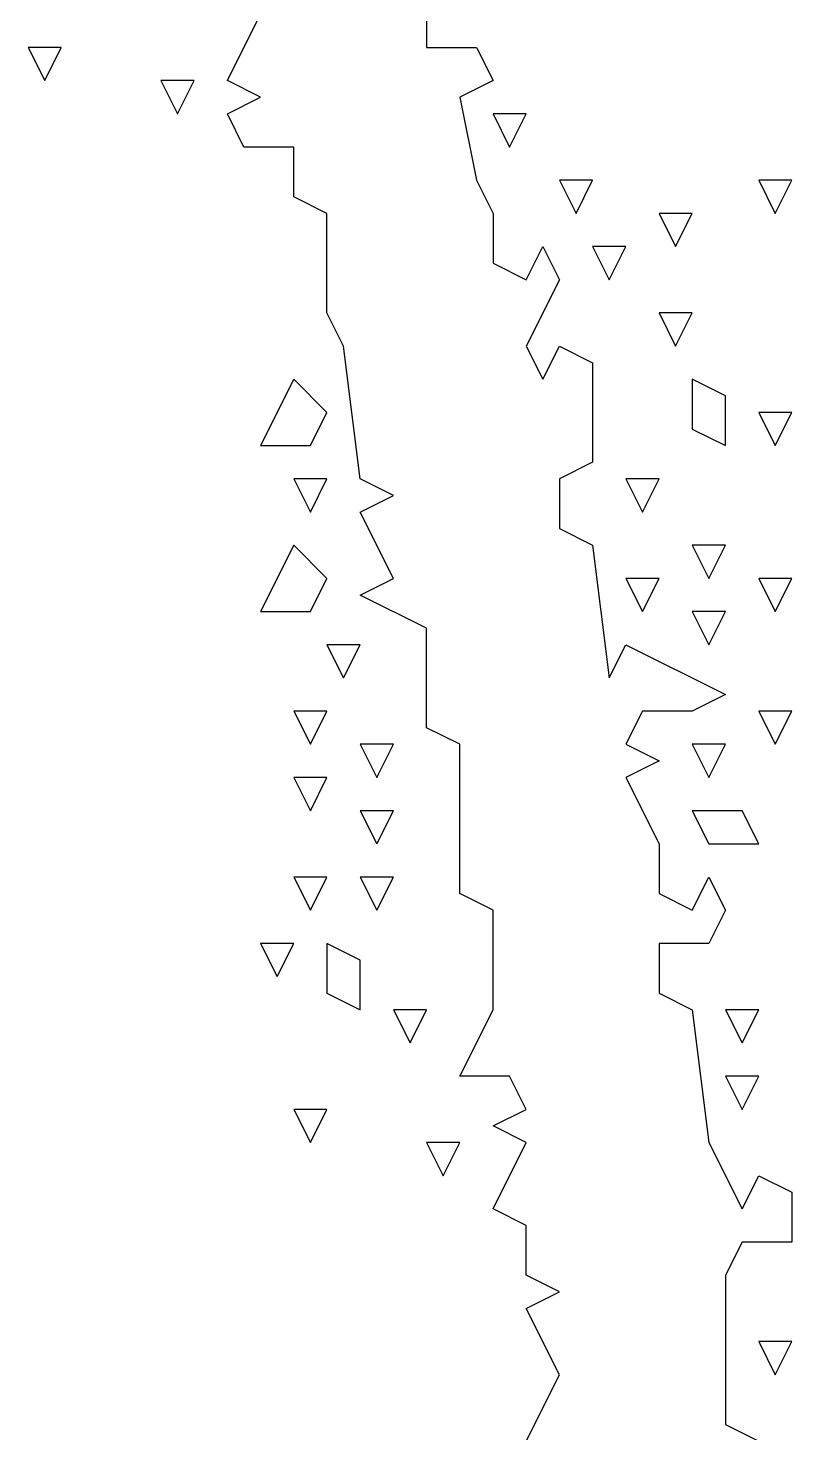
# Model space of a CAD drawing. Extents: x 2 to 124, y 0 to 170.
# Drawn here: x 82.99 to 86.69, y 130.44 to 137.25 of the extents above; entities that cross this region are included whole.
import ezdxf

# ---------------------------------------------------------------- set-up
doc = ezdxf.new("R2010")
doc.units = 0
doc.layers.add('Layer0', color=7, linetype='Continuous')

msp = doc.modelspace()

# ---------------------------------------------------------------- linework, layer by layer
at = {"layer": 'Layer0', "color": 5, "linetype": 'CONTINUOUS'}
for p, q in [((84.91951, 137.642, 0.1), (84.91951, 137.1591, 0.1)), ((83.9536, 136.9981, 0.1), (84.11458, 137.3201, 0.1)), ((82.98769, 137.1591, 0.1), (83.06818, 136.9981, 0.1)), ((83.14867, 137.1591, 0.1), (82.98769, 137.1591, 0.1)), ((83.06818, 136.9981, 0.1), (83.14867, 137.1591, 0.1)), ((84.91951, 137.1591, 0.1), (85.16098, 137.1591, 0.1)), ((85.16098, 137.1591, 0.1), (85.24148, 136.9981, 0.1)), ((83.63163, 136.9981, 0.1), (83.71212, 136.8371, 0.1)), ((83.79261, 136.9981, 0.1), (83.63163, 136.9981, 0.1)), ((83.71212, 136.8371, 0.1), (83.79261, 136.9981, 0.1)), ((84.11458, 136.9176, 0.1), (83.9536, 136.9981, 0.1)), ((85.24148, 136.9981, 0.1), (85.08049, 136.9176, 0.1)), ((83.9536, 136.8371, 0.1), (84.11458, 136.9176, 0.1)), ((85.08049, 136.9176, 0.1), (85.16098, 136.5152, 0.1)), ((84.03409, 136.6761, 0.1), (83.9536, 136.8371, 0.1)), ((85.24148, 136.8371, 0.1), (85.32197, 136.6761, 0.1)), ((85.40246, 136.8371, 0.1), (85.24148, 136.8371, 0.1)), ((85.32197, 136.6761, 0.1), (85.40246, 136.8371, 0.1)), ((84.27557, 136.6761, 0.1), (84.03409, 136.6761, 0.1)), ((84.27557, 136.4347, 0.1), (84.27557, 136.6761, 0.1)), ((85.16098, 136.5152, 0.1), (85.24148, 136.3542, 0.1)), ((85.56345, 136.5152, 0.1), (85.64394, 136.3542, 0.1)), ((85.72443, 136.5152, 0.1), (85.56345, 136.5152, 0.1)), ((85.64394, 136.3542, 0.1), (85.72443, 136.5152, 0.1)), ((86.52936, 136.5152, 0.1), (86.60985, 136.3542, 0.1)), ((86.69034, 136.5152, 0.1), (86.52936, 136.5152, 0.1)), ((86.60985, 136.3542, 0.1), (86.69034, 136.5152, 0.1)), ((84.43655, 136.3542, 0.1), (84.27557, 136.4347, 0.1)), ((84.43655, 135.8712, 0.1), (84.43655, 136.3542, 0.1)), ((85.24148, 136.3542, 0.1), (85.24148, 136.1127, 0.1)), ((86.0464, 136.3542, 0.1), (86.12689, 136.1932, 0.1)), ((86.20739, 136.3542, 0.1), (86.0464, 136.3542, 0.1)), ((86.12689, 136.1932, 0.1), (86.20739, 136.3542, 0.1)), ((85.40246, 136.0322, 0.1), (85.48295, 136.1932, 0.1)), ((85.48295, 136.1932, 0.1), (85.56345, 136.0322, 0.1)), ((85.72443, 136.1932, 0.1), (85.80492, 136.0322, 0.1)), ((85.88542, 136.1932, 0.1), (85.72443, 136.1932, 0.1)), ((85.80492, 136.0322, 0.1), (85.88542, 136.1932, 0.1)), ((85.24148, 136.1127, 0.1), (85.40246, 136.0322, 0.1)), ((85.56345, 136.0322, 0.1), (85.40246, 135.7102, 0.1)), ((84.51705, 135.7102, 0.1), (84.43655, 135.8712, 0.1)), ((86.0464, 135.8712, 0.1), (86.12689, 135.7102, 0.1)), ((86.20739, 135.8712, 0.1), (86.0464, 135.8712, 0.1)), ((86.12689, 135.7102, 0.1), (86.20739, 135.8712, 0.1)), ((84.59754, 135.0663, 0.1), (84.51705, 135.7102, 0.1)), ((85.40246, 135.7102, 0.1), (85.48295, 135.5492, 0.1)), ((85.48295, 135.5492, 0.1), (85.56345, 135.7102, 0.1)), ((85.56345, 135.7102, 0.1), (85.72443, 135.6297, 0.1)), ((85.72443, 135.6297, 0.1), (85.72443, 135.1468, 0.1)), ((84.27557, 135.5492, 0.1), (84.11458, 135.2273, 0.1)), ((84.43655, 135.3883, 0.1), (84.27557, 135.5492, 0.1)), ((86.20739, 135.5492, 0.1), (86.20739, 135.3078, 0.1)), ((86.36837, 135.4688, 0.1), (86.20739, 135.5492, 0.1)), ((86.36837, 135.2273, 0.1), (86.36837, 135.4688, 0.1)), ((84.35606, 135.2273, 0.1), (84.43655, 135.3883, 0.1)), ((86.52936, 135.3883, 0.1), (86.60985, 135.2273, 0.1)), ((86.69034, 135.3883, 0.1), (86.52936, 135.3883, 0.1)), ((86.60985, 135.2273, 0.1), (86.69034, 135.3883, 0.1)), ((86.20739, 135.3078, 0.1), (86.36837, 135.2273, 0.1)), ((84.11458, 135.2273, 0.1), (84.35606, 135.2273, 0.1)), ((85.72443, 135.1468, 0.1), (85.56345, 135.0663, 0.1)), ((84.27557, 135.0663, 0.1), (84.35606, 134.9053, 0.1)), ((84.43655, 135.0663, 0.1), (84.27557, 135.0663, 0.1)), ((84.35606, 134.9053, 0.1), (84.43655, 135.0663, 0.1)), ((84.75852, 134.9858, 0.1), (84.59754, 135.0663, 0.1)), ((85.56345, 135.0663, 0.1), (85.56345, 134.8248, 0.1)), ((85.88542, 135.0663, 0.1), (85.96591, 134.9053, 0.1)), ((86.0464, 135.0663, 0.1), (85.88542, 135.0663, 0.1)), ((85.96591, 134.9053, 0.1), (86.0464, 135.0663, 0.1)), ((84.59754, 134.9053, 0.1), (84.75852, 134.9858, 0.1)), ((84.75852, 134.5833, 0.1), (84.59754, 134.9053, 0.1)), ((85.56345, 134.8248, 0.1), (85.72443, 134.7443, 0.1)), ((84.27557, 134.7443, 0.1), (84.11458, 134.4223, 0.1)), ((84.43655, 134.5833, 0.1), (84.27557, 134.7443, 0.1)), ((85.72443, 134.7443, 0.1), (85.80492, 134.1004, 0.1)), ((86.20739, 134.7443, 0.1), (86.28788, 134.5833, 0.1)), ((86.36837, 134.7443, 0.1), (86.20739, 134.7443, 0.1)), ((86.28788, 134.5833, 0.1), (86.36837, 134.7443, 0.1)), ((84.35606, 134.4223, 0.1), (84.43655, 134.5833, 0.1)), ((84.59754, 134.5028, 0.1), (84.75852, 134.5833, 0.1)), ((85.88542, 134.5833, 0.1), (85.96591, 134.4223, 0.1)), ((86.0464, 134.5833, 0.1), (85.88542, 134.5833, 0.1)), ((85.96591, 134.4223, 0.1), (86.0464, 134.5833, 0.1)), ((86.52936, 134.5833, 0.1), (86.60985, 134.4223, 0.1)), ((86.69034, 134.5833, 0.1), (86.52936, 134.5833, 0.1)), ((86.60985, 134.4223, 0.1), (86.69034, 134.5833, 0.1)), ((84.91951, 134.3419, 0.1), (84.59754, 134.5028, 0.1)), ((84.11458, 134.4223, 0.1), (84.35606, 134.4223, 0.1)), ((86.20739, 134.4223, 0.1), (86.28788, 134.2614, 0.1)), ((86.36837, 134.4223, 0.1), (86.20739, 134.4223, 0.1)), ((86.28788, 134.2614, 0.1), (86.36837, 134.4223, 0.1)), ((84.91951, 133.8589, 0.1), (84.91951, 134.3419, 0.1)), ((84.43655, 134.2614, 0.1), (84.51705, 134.1004, 0.1)), ((84.59754, 134.2614, 0.1), (84.43655, 134.2614, 0.1)), ((84.51705, 134.1004, 0.1), (84.59754, 134.2614, 0.1)), ((85.80492, 134.1004, 0.1), (85.88542, 134.2614, 0.1)), ((85.88542, 134.2614, 0.1), (86.36837, 134.0199, 0.1)), ((86.36837, 134.0199, 0.1), (86.20739, 133.9394, 0.1)), ((84.27557, 133.9394, 0.1), (84.35606, 133.7784, 0.1)), ((84.43655, 133.9394, 0.1), (84.27557, 133.9394, 0.1)), ((84.35606, 133.7784, 0.1), (84.43655, 133.9394, 0.1)), ((85.96591, 133.9394, 0.1), (85.88542, 133.7784, 0.1)), ((86.20739, 133.9394, 0.1), (85.96591, 133.9394, 0.1)), ((86.52936, 133.9394, 0.1), (86.60985, 133.7784, 0.1)), ((86.69034, 133.9394, 0.1), (86.52936, 133.9394, 0.1)), ((86.60985, 133.7784, 0.1), (86.69034, 133.9394, 0.1)), ((85.08049, 133.7784, 0.1), (84.91951, 133.8589, 0.1)), ((84.59754, 133.7784, 0.1), (84.67803, 133.6174, 0.1)), ((84.75852, 133.7784, 0.1), (84.59754, 133.7784, 0.1)), ((84.67803, 133.6174, 0.1), (84.75852, 133.7784, 0.1)), ((85.08049, 133.054, 0.1), (85.08049, 133.7784, 0.1)), ((85.88542, 133.7784, 0.1), (86.0464, 133.6979, 0.1)), ((86.20739, 133.7784, 0.1), (86.28788, 133.6174, 0.1)), ((86.36837, 133.7784, 0.1), (86.20739, 133.7784, 0.1)), ((86.28788, 133.6174, 0.1), (86.36837, 133.7784, 0.1)), ((86.0464, 133.6979, 0.1), (85.88542, 133.6174, 0.1)), ((84.27557, 133.6174, 0.1), (84.35606, 133.4564, 0.1)), ((84.43655, 133.6174, 0.1), (84.27557, 133.6174, 0.1)), ((84.35606, 133.4564, 0.1), (84.43655, 133.6174, 0.1)), ((85.88542, 133.6174, 0.1), (86.0464, 133.2955, 0.1)), ((84.59754, 133.4564, 0.1), (84.67803, 133.2955, 0.1)), ((84.75852, 133.4564, 0.1), (84.59754, 133.4564, 0.1)), ((84.67803, 133.2955, 0.1), (84.75852, 133.4564, 0.1)), ((86.20739, 133.4564, 0.1), (86.28788, 133.2955, 0.1)), ((86.44886, 133.4564, 0.1), (86.20739, 133.4564, 0.1)), ((86.52936, 133.2955, 0.1), (86.44886, 133.4564, 0.1)), ((86.0464, 133.2955, 0.1), (86.0464, 133.054, 0.1)), ((86.28788, 133.2955, 0.1), (86.52936, 133.2955, 0.1)), ((84.27557, 133.1345, 0.1), (84.35606, 132.9735, 0.1)), ((84.43655, 133.1345, 0.1), (84.27557, 133.1345, 0.1)), ((84.35606, 132.9735, 0.1), (84.43655, 133.1345, 0.1)), ((84.59754, 133.1345, 0.1), (84.67803, 132.9735, 0.1)), ((84.75852, 133.1345, 0.1), (84.59754, 133.1345, 0.1)), ((84.67803, 132.9735, 0.1), (84.75852, 133.1345, 0.1)), ((86.20739, 132.9735, 0.1), (86.28788, 133.1345, 0.1)), ((86.28788, 133.1345, 0.1), (86.36837, 132.9735, 0.1)), ((85.24148, 132.9735, 0.1), (85.08049, 133.054, 0.1)), ((86.0464, 133.054, 0.1), (86.20739, 132.9735, 0.1)), ((85.24148, 132.4905, 0.1), (85.24148, 132.9735, 0.1)), ((86.36837, 132.9735, 0.1), (86.28788, 132.8125, 0.1)), ((84.11458, 132.8125, 0.1), (84.19508, 132.6515, 0.1)), ((84.27557, 132.8125, 0.1), (84.11458, 132.8125, 0.1)), ((84.19508, 132.6515, 0.1), (84.27557, 132.8125, 0.1)), ((84.43655, 132.8125, 0.1), (84.43655, 132.571, 0.1)), ((84.59754, 132.732, 0.1), (84.43655, 132.8125, 0.1)), ((86.28788, 132.8125, 0.1), (86.0464, 132.8125, 0.1)), ((86.0464, 132.8125, 0.1), (86.0464, 132.571, 0.1)), ((84.59754, 132.4905, 0.1), (84.59754, 132.732, 0.1)), ((84.43655, 132.571, 0.1), (84.59754, 132.4905, 0.1)), ((86.0464, 132.571, 0.1), (86.20739, 132.4905, 0.1)), ((84.75852, 132.4905, 0.1), (84.83902, 132.3295, 0.1)), ((84.91951, 132.4905, 0.1), (84.75852, 132.4905, 0.1)), ((84.83902, 132.3295, 0.1), (84.91951, 132.4905, 0.1)), ((85.08049, 132.1686, 0.1), (85.24148, 132.4905, 0.1)), ((86.20739, 132.4905, 0.1), (86.28788, 131.8466, 0.1)), ((86.36837, 132.4905, 0.1), (86.44886, 132.3295, 0.1)), ((86.52936, 132.4905, 0.1), (86.36837, 132.4905, 0.1)), ((86.44886, 132.3295, 0.1), (86.52936, 132.4905, 0.1)), ((85.32197, 132.1686, 0.1), (85.08049, 132.1686, 0.1)), ((85.40246, 132.0076, 0.1), (85.32197, 132.1686, 0.1)), ((86.36837, 132.1686, 0.1), (86.44886, 132.0076, 0.1)), ((86.52936, 132.1686, 0.1), (86.36837, 132.1686, 0.1)), ((86.44886, 132.0076, 0.1), (86.52936, 132.1686, 0.1)), ((84.27557, 132.0076, 0.1), (84.35606, 131.8466, 0.1)), ((84.43655, 132.0076, 0.1), (84.27557, 132.0076, 0.1)), ((84.35606, 131.8466, 0.1), (84.43655, 132.0076, 0.1)), ((85.24148, 131.9271, 0.1), (85.40246, 132.0076, 0.1)), ((85.40246, 131.8466, 0.1), (85.24148, 131.9271, 0.1)), ((84.91951, 131.8466, 0.1), (85, 131.6856, 0.1)), ((85.08049, 131.8466, 0.1), (84.91951, 131.8466, 0.1)), ((85, 131.6856, 0.1), (85.08049, 131.8466, 0.1)), ((85.24148, 131.5246, 0.1), (85.40246, 131.8466, 0.1)), ((86.28788, 131.8466, 0.1), (86.44886, 131.5246, 0.1)), ((86.44886, 131.5246, 0.1), (86.52936, 131.6856, 0.1)), ((86.52936, 131.6856, 0.1), (86.69034, 131.6051, 0.1)), ((86.69034, 131.6051, 0.1), (86.69034, 131.3636, 0.1)), ((85.40246, 131.4441, 0.1), (85.24148, 131.5246, 0.1)), ((85.40246, 131.2027, 0.1), (85.40246, 131.4441, 0.1)), ((86.44886, 131.3636, 0.1), (86.36837, 131.2027, 0.1)), ((86.69034, 131.3636, 0.1), (86.44886, 131.3636, 0.1)), ((85.56345, 131.1222, 0.1), (85.40246, 131.2027, 0.1)), ((86.36837, 131.2027, 0.1), (86.36837, 130.4782, 0.1)), ((85.40246, 131.0417, 0.1), (85.56345, 131.1222, 0.1)), ((85.56345, 130.7197, 0.1), (85.40246, 131.0417, 0.1)), ((86.52936, 130.8807, 0.1), (86.60985, 130.7197, 0.1)), ((86.69034, 130.8807, 0.1), (86.52936, 130.8807, 0.1)), ((86.60985, 130.7197, 0.1), (86.69034, 130.8807, 0.1)), ((85.40246, 130.3977, 0.1), (85.56345, 130.7197, 0.1)), ((86.36837, 130.4782, 0.1), (86.52936, 130.3977, 0.1))]:
    msp.add_line(p, q, dxfattribs=at)

doc.saveas('drawing.dxf')
